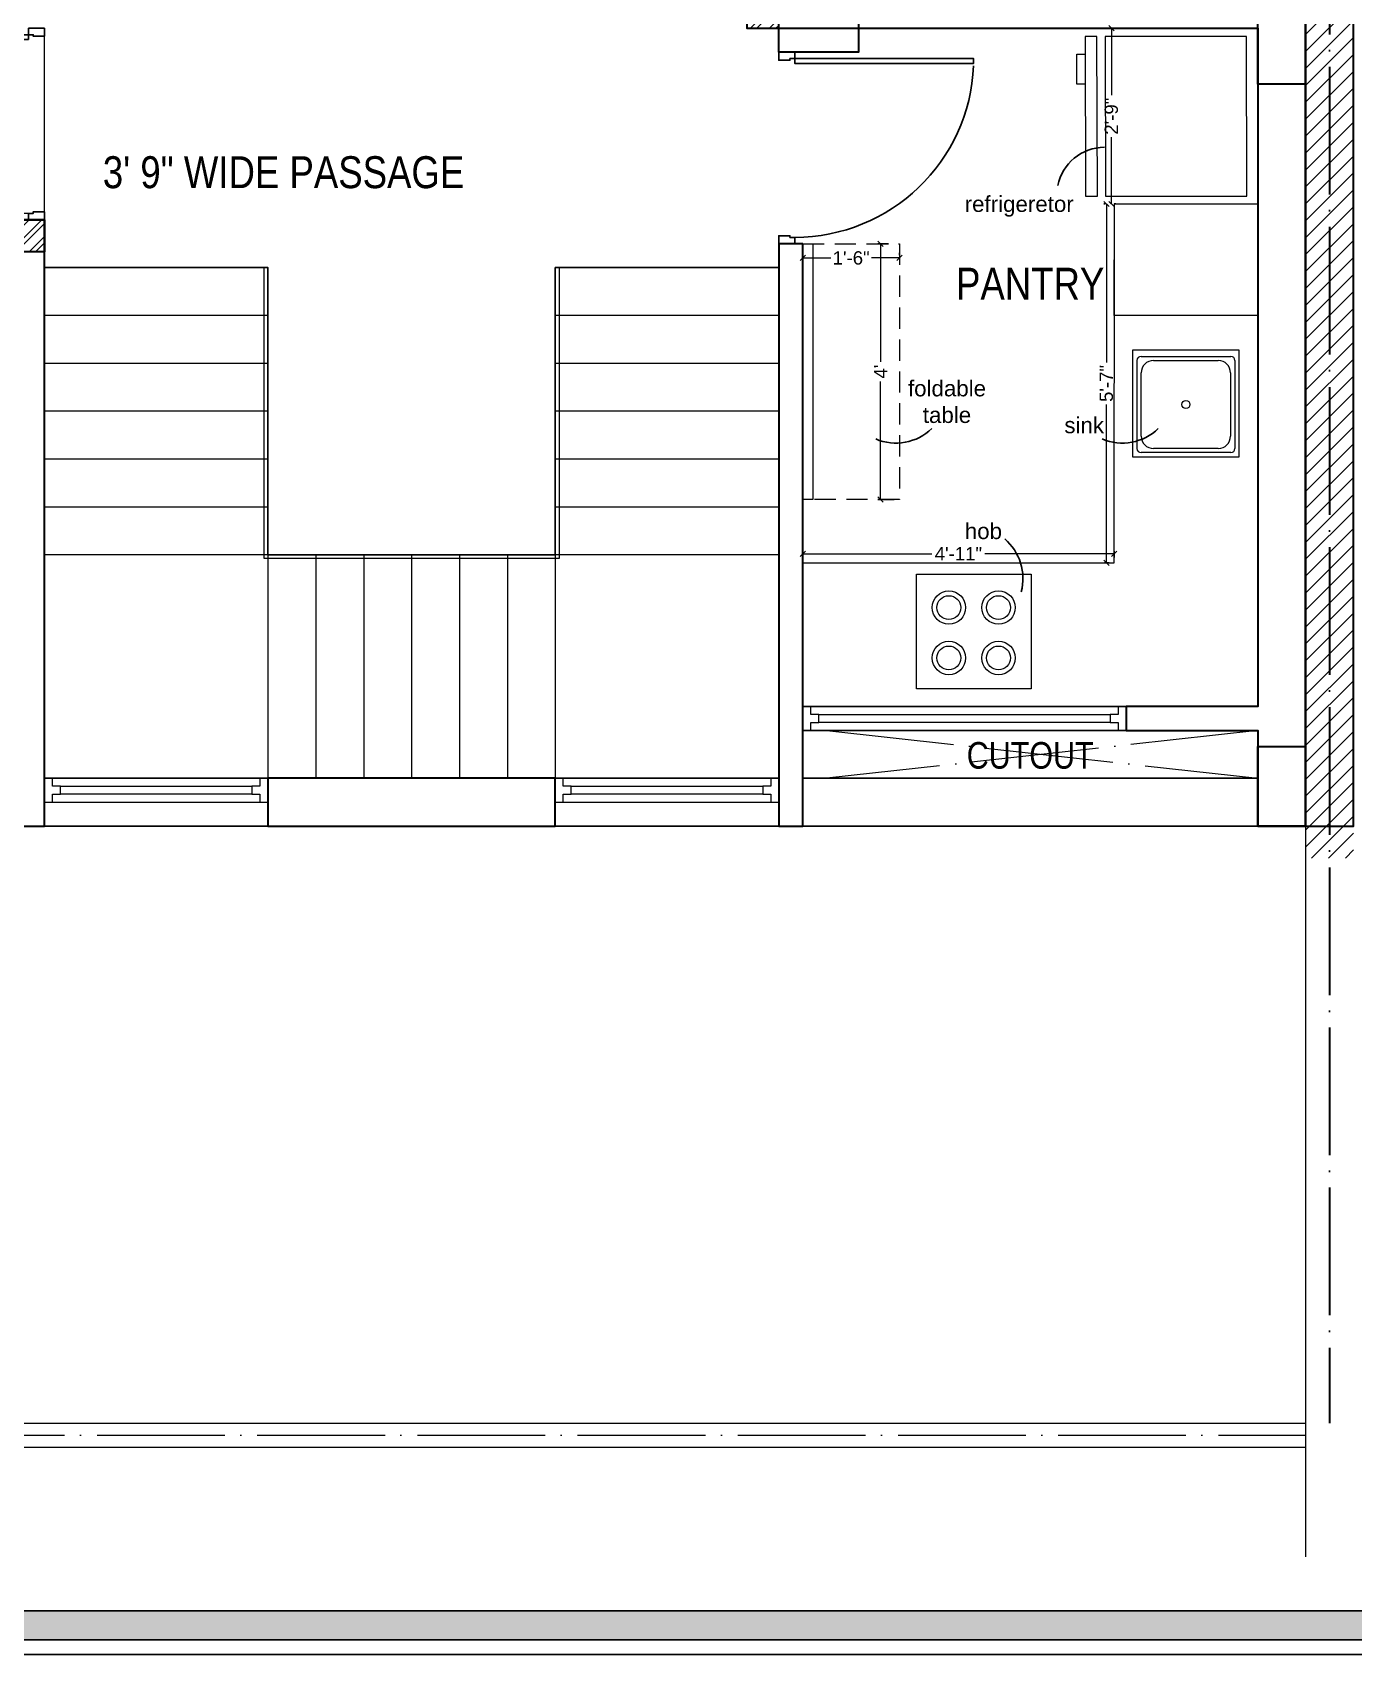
# Model space of a CAD drawing. Header units: millimetres. Extents: x 56222 to 154462, y -172610 to -121287.
# Drawn here: x 153131.2 to 153379.4, y -171129.6 to -170824.7 of the extents above; entities that cross this region are included whole.
import ezdxf

# ---------------------------------------------------------------- set-up
doc = ezdxf.new("R2010")
doc.units = ezdxf.units.MM
doc.header["$MEASUREMENT"] = 0
doc.header["$PDMODE"] = 35
doc.linetypes.add('ACAD_ISO04W100', pattern=[30, 24, -3, 0, -3])
doc.linetypes.add('DASHED', pattern=[0.75, 0.5, -0.25])
doc.layers.get('Defpoints').update_dxf_attribs({"color": 220})
for name, color, linetype in [('AR DOOR', 40, 'Continuous'), ('AR ELE-5', 134, 'Continuous'), ('str coll', 6, 'Continuous')]:
    doc.layers.add(name, color=color, linetype=linetype)
for name, color, linetype, lineweight in [('COLUMN', 1, 'Continuous', 30), ('dim05', 1, 'Continuous', 13), ('FIRST FLOOR', 7, 'Continuous', 9), ('FIRST FLOOR ( TEXT )', 7, 'Continuous', 9), ('FIRST FLOOR_( PLine )_', 251, 'Continuous', 30), ('FIRST FLOOR_( STAIR )', 251, 'Continuous', 9), ('FURNITURE', 34, 'Continuous', 9), ('GROUND FLOOR', 7, 'Continuous', 9), ('GROUND FLOOR  ( HATCH )', 251, 'Continuous', 9), ('GROUND FLOOR  ( PLINE )', 251, 'Continuous', 30), ('GROUND FLOOR ( DW_RAIL )', 7, 'Continuous', 9), ('Labelling', 1, 'Continuous', 25), ('NAME PLATE', 7, 'Continuous', 25), ('wall', 7, 'Continuous', 30), ('X_PLOT', 1, 'Continuous', 9)]:
    doc.layers.add(name, color=color, linetype=linetype, lineweight=lineweight)
doc.layers.add('XX~SLAB ( PLINE )', color=251, linetype='Continuous', plot=False)
doc.styles.add('Arial', font='arial.ttf')
doc.styles.add("Cn_BT_0'-0", font='swissc.ttf')
doc.styles.add('KATHA', font='swissc.ttf')
doc.styles.get("Standard").update_dxf_attribs({"font": 'arial.ttf', "height": 6})
doc.styles.add('style4', font='ARIALN.TTF')
doc.dimstyles.new('ISO-25', dxfattribs={"dimtxt": 2.5, "dimasz": 1, "dimexe": 0.5, "dimexo": 1, "dimtad": 0, "dimdec": 1, "dimlunit": 4, "dimtxsty": 'Standard', "dimblk": 'OBLIQUE', "dimcen": 2.5, "dimclrd": 1, "dimclre": 1, "dimclrt": 5, "dimadec": 0, "dimazin": 0, "dimtfac": 1, "dimtdec": 1, "dimtmove": 0, "dimatfit": 3, "dimfxl": 1, "dimlwd": -1, "dimarcsym": 0})

# ---------------------------------------------------------------- blocks, each defined once
blk = doc.blocks.new('*U140')
for points in [[(0, 0), (0, 1120), (-30, 1120), (-30, 0)], [(40, 0), (0, 0), (0, -30), (-10, -30), (-10, -100), (40, -100)], [(-1160, 0), (-1120, 0), (-1120, -30), (-1110, -30), (-1110, -100), (-1160, -100)]]:
    blk.add_lwpolyline(points, close=True)
at = {"layer": 'AR ELE-5', "linetype": 'ByBlock', "ltscale": 15}
blk.add_arc((2, -1), 1122, 92.373, 179.9653, dxfattribs=at)
blk = doc.blocks.new('sf sfs')
at = {"layer": 'FURNITURE'}
blk.add_line((3348685.97, -514612.12), (3348664.42, -514612.12), dxfattribs=at)
blk.add_lwpolyline([(3348664.42, -514612.12), (3348664.42, -514590.57), (3348685.97, -514590.57), (3348685.97, -514612.12)], dxfattribs=at)
for centre, radius in [((3348670.49, -514596.83), 3.14), ((3348670.49, -514596.83), 2.24), ((3348679.82, -514596.83), 3.14), ((3348679.82, -514596.83), 2.24), ((3348670.49, -514606.3), 3.14), ((3348670.49, -514606.3), 2.24), ((3348679.82, -514606.3), 3.14), ((3348679.82, -514606.3), 2.24)]:
    blk.add_circle(centre, radius, dxfattribs=at)
blk = doc.blocks.new("SINK 20'' X 20''")
at = {"layer": 'FURNITURE'}
for p, q in [((3351629.75, -518282.23), (3351646.6, -518282.23)), ((3351628.98, -518299.55), (3351628.98, -518283)), ((3351629.75, -518297.22), (3351629.75, -518285.33)), ((3351632.08, -518283), (3351644.24, -518283)), ((3351646.57, -518285.33), (3351646.57, -518297.22)), ((3351647.38, -518283), (3351647.38, -518299.55)), ((3351646.6, -518300.32), (3351629.75, -518300.32)), ((3351644.24, -518299.55), (3351632.08, -518299.55))]:
    blk.add_line(p, q, dxfattribs=at)
blk.add_lwpolyline([(3351648.16, -518281.09), (3351628.16, -518281.09), (3351628.16, -518301.09), (3351648.16, -518301.09)], close=True, dxfattribs=at)
blk.add_circle((3351638.16, -518291.28), 0.762, dxfattribs=at)
for centre, radius, start, end in [((3351629.75, -518283), 0.775, 90, 180), ((3351646.6, -518283), 0.775, 0, 90), ((3351632.08, -518285.33), 2.32, 90, 180), ((3351644.24, -518285.33), 2.32, 0, 90), ((3351632.08, -518297.22), 2.32, 180, 270), ((3351644.24, -518297.22), 2.32, 270, 0), ((3351629.75, -518299.55), 0.775, 180, 270), ((3351646.6, -518299.55), 0.775, 270, 0)]:
    blk.add_arc(centre, radius, start, end, dxfattribs=at)
blk = doc.blocks.new('*U143')
for points in [[(-1160, 0), (-1120, 0), (-1120, 30), (-1110, 30), (-1110, 100), (-1160, 100)], [(0, 0), (0, -1120), (-30, -1120), (-30, 0)], [(40, 0), (0, 0), (0, 30), (-10, 30), (-10, 100), (40, 100)]]:
    blk.add_lwpolyline(points, close=True)
at = {"layer": 'AR ELE-5', "linetype": 'ByBlock', "ltscale": 15}
blk.add_arc((2, 1), 1122, 180.0347, 267.627, dxfattribs=at)
blk = doc.blocks.new('_Oblique')
at = {"layer": 'wall', "color": 0, "lineweight": -2}
blk.add_line((-0.5, -0.5), (0.5, 0.5), dxfattribs=at)
blk = doc.blocks.new('*D259')
at = {"layer": 'Defpoints', "color": 0, "transparency": 16777216}
for p in [(153275.91, -170924.39), (153334.41, -170922.66), (153334.41, -170924.39)]:
    blk.add_point(p, dxfattribs=at)
at = {"layer": 'dim05', "color": 1, "linetype": 'Continuous', "lineweight": -2, "transparency": 16777216}
for p, q in [((153275.91, -170923.39), (153275.91, -170922.16)), ((153334.41, -170923.39), (153334.41, -170922.16))]:
    blk.add_line(p, q, dxfattribs=at)
at = {"layer": 'dim05', "color": 1, "linetype": 'Continuous', "transparency": 16777216}
for p, q in [((153275.91, -170922.66), (153300.2, -170922.66)), ((153334.41, -170922.66), (153310.13, -170922.66))]:
    blk.add_line(p, q, dxfattribs=at)
at = {"layer": 'dim05', "color": 1, "transparency": 16777216, "rotation": 180}
blk.add_blockref('_Oblique', (153275.91, -170922.66), dxfattribs=at)
at = {"layer": 'dim05', "color": 1, "transparency": 16777216}
blk.add_blockref('_Oblique', (153334.41, -170922.66), dxfattribs=at)
at = {"layer": 'dim05', "color": 5, "lineweight": 25, "transparency": 16777216, "insert": (153305.16, -170922.66), "char_height": 2.5, "attachment_point": 5, "style": 'Arial'}
blk.add_mtext('4\'-11"', dxfattribs=at)
blk = doc.blocks.new('*D260')
at = {"layer": 'Defpoints', "color": 0, "transparency": 16777216}
for p in [(153332.97, -170856.92), (153333.77, -170856.92), (153331.63, -170924.39)]:
    blk.add_point(p, dxfattribs=at)
at = {"layer": 'dim05', "color": 1, "linetype": 'Continuous', "lineweight": -2, "transparency": 16777216}
for p, q in [((153332.77, -170856.92), (153332.47, -170856.92)), ((153332.63, -170924.39), (153333.47, -170924.39))]:
    blk.add_line(p, q, dxfattribs=at)
at = {"layer": 'dim05', "color": 1, "linetype": 'Continuous', "transparency": 16777216}
for p, q in [((153332.97, -170856.92), (153332.97, -170886.71)), ((153332.97, -170924.39), (153332.97, -170894.6))]:
    blk.add_line(p, q, dxfattribs=at)
at = {"layer": 'dim05', "color": 1, "transparency": 16777216}
for p, rotation in [((153332.97, -170856.92), 90), ((153332.97, -170924.39), 270)]:
    blk.add_blockref('_Oblique', p, dxfattribs=dict(at, rotation=rotation))
at = {"layer": 'dim05', "color": 5, "lineweight": 25, "transparency": 16777216, "insert": (153332.97, -170890.66), "char_height": 2.5, "attachment_point": 5, "rotation": 90, "style": 'Arial'}
blk.add_mtext('5\'-7"', dxfattribs=at)
blk = doc.blocks.new('*D261')
at = {"layer": 'Defpoints', "color": 0, "transparency": 16777216}
for p in [(153333.3, -170823.89), (153333.91, -170823.89), (153333.77, -170856.92)]:
    blk.add_point(p, dxfattribs=at)
at = {"layer": 'dim05', "color": 1, "linetype": 'Continuous', "transparency": 16777216}
for p, q in [((153333.91, -170823.89), (153333.91, -170836.44)), ((153333.91, -170856.92), (153333.91, -170844.37))]:
    blk.add_line(p, q, dxfattribs=at)
at = {"layer": 'dim05', "color": 1, "linetype": 'Continuous', "lineweight": -2, "transparency": 16777216}
for p, q in [((153334.3, -170823.89), (153334.41, -170823.89)), ((153334.77, -170856.92), (153334.41, -170856.92))]:
    blk.add_line(p, q, dxfattribs=at)
at = {"layer": 'dim05', "color": 1, "transparency": 16777216}
for p, rotation in [((153333.91, -170823.89), 90), ((153333.91, -170856.92), 270)]:
    blk.add_blockref('_Oblique', p, dxfattribs=dict(at, rotation=rotation))
at = {"layer": 'dim05', "color": 5, "lineweight": 25, "transparency": 16777216, "insert": (153333.91, -170840.41), "char_height": 2.5, "attachment_point": 5, "rotation": 90, "style": 'Arial'}
blk.add_mtext('2\'-9"', dxfattribs=at)
blk = doc.blocks.new('*D262')
at = {"layer": 'Defpoints', "color": 0, "transparency": 16777216}
for p in [(153275.91, -170867.07), (153294.11, -170867.07), (153294.11, -170867.07)]:
    blk.add_point(p, dxfattribs=at)
at = {"layer": 'dim05', "color": 1, "linetype": 'Continuous', "lineweight": -2, "transparency": 16777216}
for p, q in [((153275.91, -170866.07), (153275.91, -170866.57)), ((153294.11, -170866.07), (153294.11, -170866.57))]:
    blk.add_line(p, q, dxfattribs=at)
at = {"layer": 'dim05', "color": 1, "linetype": 'Continuous', "transparency": 16777216}
for p, q in [((153275.91, -170867.07), (153281.18, -170867.07)), ((153294.11, -170867.07), (153288.84, -170867.07))]:
    blk.add_line(p, q, dxfattribs=at)
at = {"layer": 'dim05', "color": 1, "transparency": 16777216, "rotation": 180}
blk.add_blockref('_Oblique', (153275.91, -170867.07), dxfattribs=at)
at = {"layer": 'dim05', "color": 1, "transparency": 16777216}
blk.add_blockref('_Oblique', (153294.11, -170867.07), dxfattribs=at)
at = {"layer": 'dim05', "color": 5, "lineweight": 25, "transparency": 16777216, "insert": (153285.01, -170867.07), "char_height": 2.5, "attachment_point": 5, "style": 'Arial'}
blk.add_mtext('1\'-6"', dxfattribs=at)
blk = doc.blocks.new('*D263')
at = {"layer": 'Defpoints', "color": 0, "transparency": 16777216}
for p in [(153293.04, -170864.39), (153290.53, -170912.48), (153294.11, -170912.48)]:
    blk.add_point(p, dxfattribs=at)
at = {"layer": 'dim05', "color": 1, "linetype": 'Continuous', "lineweight": -2, "transparency": 16777216}
for p, q in [((153292.04, -170864.39), (153290.03, -170864.39)), ((153293.11, -170912.48), (153290.03, -170912.48))]:
    blk.add_line(p, q, dxfattribs=at)
at = {"layer": 'dim05', "color": 1, "linetype": 'Continuous', "transparency": 16777216}
for p, q in [((153290.53, -170864.39), (153290.53, -170886.61)), ((153290.53, -170912.48), (153290.53, -170890.26))]:
    blk.add_line(p, q, dxfattribs=at)
at = {"layer": 'dim05', "color": 1, "transparency": 16777216}
for p, rotation in [((153290.53, -170864.39), 90), ((153290.53, -170912.48), 270)]:
    blk.add_blockref('_Oblique', p, dxfattribs=dict(at, rotation=rotation))
at = {"layer": 'dim05', "color": 5, "lineweight": 25, "transparency": 16777216, "insert": (153290.53, -170888.43), "char_height": 2.5, "attachment_point": 5, "rotation": 90, "style": 'Arial'}
blk.add_mtext("4'", dxfattribs=at)
blk = doc.blocks.new('LAYOUT FILE')
at = {"layer": 'NAME PLATE', "true_color": 0xd39e00}
h = blk.add_hatch(color=42, dxfattribs=at)
h.paths.add_polyline_path([(3346889.83, -513806.18), (3346889.83, -514260.7), (3347535.56, -514260.7), (3347535.56, -513806.18)])
h.paths.add_polyline_path([(3346894.36, -513810.71), (3347531.03, -513810.71), (3347531.03, -514256.17), (3346894.36, -514256.17)], flags=16)
at = {"layer": 'NAME PLATE', "color": 42, "true_color": 0xd39e00}
for points in [[(3346887.56, -513803.91), (3347537.83, -513803.91), (3347537.83, -514262.96), (3346887.56, -514262.96)], [(3346889.83, -513806.18), (3347535.56, -513806.18), (3347535.56, -514260.7), (3346889.83, -514260.7)], [(3346894.36, -513810.71), (3347531.03, -513810.71), (3347531.03, -514256.17), (3346894.36, -514256.17)]]:
    blk.add_lwpolyline(points, close=True, dxfattribs=at)

msp = doc.modelspace()

# ---------------------------------------------------------------- hatches: boundary and pattern name
at = {"layer": 'GROUND FLOOR  ( HATCH )'}
h = msp.add_hatch(dxfattribs=at)
h.set_pattern_fill('ANSI31', color=6, scale=18, style=0)
h.set_pattern_definition([(45, (36838.7285, -8360.7135), (-1.590990258, 1.590990258), [])])
h.paths.add_polyline_path([(153379.4144, -170636.3879), (153370.4144, -170636.3879), (153370.4144, -170979.8879), (153379.4144, -170979.8879)])
at = {"layer": 'GROUND FLOOR  ( PLINE )', "lineweight": 5}
h = msp.add_hatch(dxfattribs=at)
h.set_pattern_fill('ANSI32', color=3, scale=6.7837785)
h.paths.add_polyline_path([(153112.4144, -170742.8879), (153097.4144, -170742.8879), (153097.4144, -170747.3879), (153112.4144, -170747.3879)])
h.paths.add_polyline_path([(153229.4144, -170765.3879), (153224.9144, -170765.3879), (153224.9144, -170759.3879), (153229.4144, -170759.3879)])
h.paths.add_polyline_path([(153265.4144, -170823.8879), (153271.4144, -170823.8879), (153271.4144, -170819.3879), (153265.4144, -170819.3879)])
h.paths.add_polyline_path([(153128.9144, -170859.8879), (153133.4144, -170859.8879), (153133.4144, -170865.8879), (153128.9144, -170865.8879)])

# ---------------------------------------------------------------- linework, layer by layer
at = {"layer": 'COLUMN'}
for points in [[(153286.4144, -170819.3879), (153286.4144, -170828.3879), (153271.4144, -170828.3879), (153271.4144, -170819.3879)], [(153361.4144, -170819.3879), (153370.4144, -170819.3879), (153370.4144, -170834.3879), (153361.4144, -170834.3879)], [(153361.4144, -170958.8879), (153370.4144, -170958.8879), (153370.4144, -170973.8879), (153361.4144, -170973.8879)]]:
    msp.add_lwpolyline(points, close=True, dxfattribs=at)
at = {"layer": 'FIRST FLOOR'}
for p, q in [((153370.4144, -170663.3879), (153370.4144, -170973.8879)), ((153133.4144, -170973.8879), (153133.4144, -170823.8879)), ((153361.4144, -170823.8879), (153361.4144, -170951.3879)), ((153133.4144, -170859.8879), (153128.9144, -170859.8879)), ((153271.4144, -170864.3879), (153271.4144, -170973.8879)), ((153271.4144, -170864.3879), (153275.9144, -170864.3879)), ((153275.9144, -170864.3879), (153275.9144, -170951.3879)), ((153275.9144, -170951.3879), (153361.4144, -170951.3879)), ((153275.9144, -170955.8879), (153275.9144, -170951.3879)), ((153336.6644, -170951.3879), (153336.6644, -170955.8879)), ((153275.9144, -170955.8879), (153275.9144, -170973.8879)), ((153275.9144, -170955.8879), (153361.4144, -170955.8879)), ((153361.4144, -170955.8879), (153361.4144, -170973.8879)), ((153271.4144, -170964.8879), (153133.4144, -170964.8879)), ((153175.4144, -170964.8879), (153175.4144, -170973.8879)), ((153229.4144, -170964.8879), (153229.4144, -170973.8879)), ((153361.4144, -170964.8879), (153275.9144, -170964.8879)), ((153370.4144, -170973.8879), (152969.9144, -170973.8879))]:
    msp.add_line(p, q, dxfattribs=at)
at = {"layer": 'FIRST FLOOR_( PLine )_'}
for points in [[(153370.4144, -170663.3879), (153325.4144, -170663.3879), (153325.4144, -170667.8879), (153361.4144, -170667.8879), (153361.4144, -170819.3879), (153265.4144, -170819.3879), (153265.4144, -170823.8879), (153361.4144, -170823.8879), (153361.4144, -170951.3879), (153336.6644, -170951.3879), (153336.6644, -170955.8879), (153361.4144, -170955.8879), (153361.4144, -170973.8879), (153370.4144, -170973.8879)], [(153133.4144, -170859.8879), (153128.9144, -170859.8879), (153128.9144, -170909.3879), (153107.9144, -170909.3879), (153107.9144, -170913.8879), (153128.9144, -170913.8879), (153128.9144, -170973.8879), (153133.4144, -170973.8879)], [(153275.9144, -170864.3879), (153271.4144, -170864.3879), (153271.4144, -170973.8879), (153275.9144, -170973.8879), (153275.9144, -170955.8879), (153275.9144, -170955.8879), (153275.9144, -170951.3879), (153275.9144, -170951.3879)], [(153229.4144, -170964.8879), (153175.4144, -170964.8879), (153175.4144, -170969.3879), (153175.4144, -170973.8879), (153229.4144, -170973.8879)]]:
    msp.add_lwpolyline(points, close=True, dxfattribs=at)
at = {"layer": 'FIRST FLOOR_( STAIR )'}
for p, q in [((153175.4144, -170868.8879), (153133.4144, -170868.8879)), ((153175.4144, -170868.8879), (153175.4144, -170964.8879)), ((153271.4144, -170868.8879), (153229.4144, -170868.8879)), ((153229.4144, -170868.8879), (153229.4144, -170964.8879)), ((153175.4144, -170877.8879), (153133.4144, -170877.8879)), ((153271.4144, -170877.8879), (153229.4144, -170877.8879)), ((153175.4144, -170886.8879), (153133.4144, -170886.8879)), ((153271.4144, -170886.8879), (153229.4144, -170886.8879)), ((153175.4144, -170895.8879), (153133.4144, -170895.8879)), ((153271.4144, -170895.8879), (153229.4144, -170895.8879)), ((153175.4144, -170904.8879), (153133.4144, -170904.8879)), ((153271.4144, -170904.8879), (153229.4144, -170904.8879)), ((153175.4144, -170913.8879), (153133.4144, -170913.8879)), ((153271.4144, -170913.8879), (153229.4144, -170913.8879)), ((153271.4144, -170922.8879), (153133.4144, -170922.8879)), ((153184.4144, -170922.8879), (153184.4144, -170964.8879)), ((153193.4144, -170922.8879), (153193.4144, -170964.8879)), ((153202.4144, -170922.8879), (153202.4144, -170964.8879)), ((153211.4144, -170922.8879), (153211.4144, -170964.8879)), ((153220.4144, -170922.8879), (153220.4144, -170964.8879))]:
    msp.add_line(p, q, dxfattribs=at)
msp.add_lwpolyline([(153174.7144, -170868.8879), (153175.4144, -170868.8879), (153175.4144, -170922.8879), (153229.4144, -170922.8879), (153229.4144, -170868.8879), (153230.1144, -170868.8879), (153230.1144, -170923.5879), (153174.7144, -170923.5879), (153174.7144, -170868.8879)], close=True, dxfattribs=at)
at = {"layer": 'FURNITURE'}
for p, q in [((153334.4144, -170924.3879), (153334.5003, -170856.8866)), ((153334.5003, -170856.8866), (153361.5003, -170856.8866)), ((153275.9144, -170924.3879), (153334.4144, -170924.3879))]:
    msp.add_line(p, q, dxfattribs=at)
at = {"layer": 'FURNITURE', "elevation": -0.0006}
for points in [[(153329.0705, -170855.4483), (153331.2836, -170855.4483), (153331.1977, -170825.4495), (153328.9846, -170825.4495)], [(153332.8328, -170855.4483), (153359.3902, -170855.4483), (153359.3043, -170825.4495), (153332.7469, -170825.4495)]]:
    msp.add_lwpolyline(points, close=True, dxfattribs=at)
at = {"layer": 'FURNITURE', "elevation": -0.0006, "flags": 128}
msp.add_lwpolyline([(153328.9846, -170834.398), (153327.4068, -170834.398), (153327.4068, -170828.7708), (153328.9846, -170828.7708)], dxfattribs=at)
at = {"layer": 'FURNITURE'}
for points in [[(153334.5003, -170856.8866), (153361.5003, -170856.8866), (153361.4144, -170877.8691), (153334.4144, -170877.8691)], [(153275.9144, -170864.3879), (153277.7966, -170864.3879), (153277.7966, -170912.4803), (153275.9144, -170912.4803)]]:
    msp.add_lwpolyline(points, close=True, dxfattribs=at)
at = {"layer": 'FURNITURE', "linetype": 'DASHED', "ltscale": 8}
msp.add_lwpolyline([(153275.9144, -170864.3879), (153294.1063, -170864.3879), (153294.1063, -170912.4803), (153275.9144, -170912.4803)], close=True, dxfattribs=at)
at = {"layer": 'GROUND FLOOR'}
for p, q in [((153370.4144, -170590.339), (153370.4144, -171111.2718)), ((153370.4144, -170973.8879), (153370.4144, -171111.2718)), ((152874.6644, -171086.1379), (153370.4144, -171086.1379)), ((152870.1644, -171090.6379), (153370.4144, -171090.6379))]:
    msp.add_line(p, q, dxfattribs=at)
at = {"layer": 'GROUND FLOOR', "color": 1, "linetype": 'ACAD_ISO04W100'}
for p, q in [((153374.9144, -170590.339), (153374.9144, -170973.8879)), ((153280.4144, -170955.8879), (153361.4144, -170964.8879)), ((153361.4144, -170955.8879), (153280.4144, -170964.8879))]:
    msp.add_line(p, q, dxfattribs=at)
msp.add_lwpolyline([(153370.4144, -170625.8879), (152872.4144, -170625.8879), (152872.4144, -171088.3879), (153370.4144, -171088.3879)], dxfattribs=at)
at = {"layer": 'GROUND FLOOR', "color": 6, "lineweight": 30}
msp.add_lwpolyline([(153379.4144, -170630.3879), (153370.4144, -170630.3879), (153370.4144, -170973.8879), (153379.4144, -170973.8879)], close=True, dxfattribs=at)
at = {"layer": 'GROUND FLOOR'}
msp.add_lwpolyline([(153175.4144, -170868.8879), (153175.4144, -170922.8879), (153229.4144, -170922.8879), (153229.4144, -170868.8879)], dxfattribs=at)
at = {"layer": 'GROUND FLOOR  ( PLINE )', "color": 3}
msp.add_lwpolyline([(153128.9144, -170859.8879), (153133.4144, -170859.8879), (153133.4144, -170865.8879), (153128.9144, -170865.8879)], close=True, dxfattribs=at)
at = {"layer": 'GROUND FLOOR ( DW_RAIL )'}
for points in [[(153336.6644, -170951.3879), (153335.1644, -170951.3879), (153335.1644, -170952.8879), (153333.6644, -170952.8879), (153333.6644, -170954.3879), (153278.9144, -170954.3879), (153278.9144, -170952.8879), (153277.4144, -170952.8879), (153277.4144, -170951.3879), (153275.9144, -170951.3879), (153275.9144, -170955.8879), (153277.4144, -170955.8879), (153277.4144, -170954.3879), (153278.9144, -170954.3879), (153278.9144, -170952.8879), (153333.6644, -170952.8879), (153333.6644, -170954.3879), (153335.1644, -170954.3879), (153335.1644, -170955.8879), (153336.6644, -170955.8879), (153336.6644, -170951.3879), (153275.9144, -170951.3879), (153275.9144, -170955.8879), (153336.6644, -170955.8879)], [(153175.4144, -170964.8879), (153173.9144, -170964.8879), (153173.9144, -170966.3879), (153172.4144, -170966.3879), (153172.4144, -170967.8879), (153136.4144, -170967.8879), (153136.4144, -170966.3879), (153134.9144, -170966.3879), (153134.9144, -170964.8879), (153133.4144, -170964.8879), (153133.4144, -170969.3879), (153134.9144, -170969.3879), (153134.9144, -170967.8879), (153136.4144, -170967.8879), (153136.4144, -170966.3879), (153172.4144, -170966.3879), (153172.4144, -170967.8879), (153173.9144, -170967.8879), (153173.9144, -170969.3879), (153175.4144, -170969.3879), (153175.4144, -170964.8879), (153133.4144, -170964.8879), (153133.4144, -170969.3879), (153175.4144, -170969.3879)], [(153271.4144, -170964.8879), (153269.9144, -170964.8879), (153269.9144, -170966.3879), (153268.4144, -170966.3879), (153268.4144, -170967.8879), (153232.4144, -170967.8879), (153232.4144, -170966.3879), (153230.9144, -170966.3879), (153230.9144, -170964.8879), (153229.4144, -170964.8879), (153229.4144, -170969.3879), (153230.9144, -170969.3879), (153230.9144, -170967.8879), (153232.4144, -170967.8879), (153232.4144, -170966.3879), (153268.4144, -170966.3879), (153268.4144, -170967.8879), (153269.9144, -170967.8879), (153269.9144, -170969.3879), (153271.4144, -170969.3879), (153271.4144, -170964.8879), (153229.4144, -170964.8879), (153229.4144, -170969.3879), (153271.4144, -170969.3879)]]:
    msp.add_lwpolyline(points, close=True, dxfattribs=at)
at = {"layer": 'Labelling', "color": 1}
for centre, radius, start, end in [((153332.6256, -170855.2365, -0.0006), 8.978, 90.250834, 168.452303), ((153293.4136, -170892.0656), 9.7961, 247.235557, 313.62321), ((153335.9661, -170892.0656), 9.7961, 247.235557, 313.62321), ((153307.4161, -170927.3584), 9.8742, 345.435602, 49.258957)]:
    msp.add_arc(centre, radius, start, end, dxfattribs=at)
at = {"layer": 'X_PLOT', "linetype": 'ACAD_ISO04W100', "lineweight": 30}
msp.add_line((153374.9144, -170590.339), (153374.9144, -171086.1379), dxfattribs=at)
at = {"layer": 'XX~SLAB ( PLINE )'}
for points in [[(152965.4144, -170663.3879), (153370.4144, -170663.3878), (153370.4144, -170973.8879), (153361.4144, -170973.8879), (153341.6097, -170973.8879), (153301.2726, -170973.8879), (153275.9144, -170973.8879), (153128.9144, -170973.8879), (153128.9144, -170985.8879), (152965.4144, -170985.8879)], [(153133.4144, -170868.8879), (153175.4144, -170868.8879), (153175.4144, -170922.8879), (153229.4144, -170922.8879), (153229.4144, -170868.8879), (153271.4144, -170868.8879), (153271.4144, -170964.8879), (153133.4144, -170964.8879)]]:
    msp.add_lwpolyline(points, close=True, dxfattribs=at)
at = {"layer": 'XX~SLAB ( PLINE )', "color": 5}
msp.add_lwpolyline([(153275.9144, -170964.8879), (153361.4144, -170964.8879), (153361.4144, -170955.8879), (153275.9144, -170955.8879)], close=True, dxfattribs=at)

# ---------------------------------------------------------------- block references
at = {"lineweight": 35}
msp.add_blockref('sf sfs', (-3195367.1191, 343664.0334), dxfattribs=at)
at = {"layer": 'AR DOOR', "linetype": 'ByBlock', "lineweight": -2, "extrusion": (0, 0, -1), "xscale": -0.02999999999996949, "yscale": 0.02999999999996949, "zscale": -0.02999999999996949, "rotation": 270}
for name, p in [('*U140', (-153130.4144, -170825.0879)), ('*U143', (-153274.4144, -170829.5879))]:
    msp.add_blockref(name, p, dxfattribs=at)
at = {"layer": 'NAME PLATE', "lineweight": 0, "xscale": 1.209046105522275, "yscale": 1.209046105522275, "zscale": 1.209046105522275}
msp.add_blockref('LAYOUT FILE', (-3893761.4765, 450638.0138, 0.1256), dxfattribs=at)
at = {"layer": 'str coll', "lineweight": 5}
msp.add_blockref("SINK 20'' X 20''", (-3198290.2531, 347396.6604), dxfattribs=at)

# ---------------------------------------------------------------- texts
at = {"layer": 'FIRST FLOOR ( TEXT )', "char_height": 6, "attachment_point": 5, "style": 'KATHA'}
for s, insert in [('3\' 9" WIDE PASSAGE', (153178.3504, -170850.9868)), ('PANTRY', (153318.6517, -170871.9093))]:
    msp.add_mtext(s, dxfattribs=dict(at, insert=insert))
at = {"layer": 'FIRST FLOOR ( TEXT )', "color": 1, "insert": (153318.6517, -170960.6087), "char_height": 5, "attachment_point": 5, "style": "Cn_BT_0'-0"}
msp.add_mtext('CUTOUT', dxfattribs=at)
at = {"layer": 'Labelling', "color": 1, "char_height": 3, "width": 33.454272, "attachment_point": 5, "style": 'style4'}
for s, insert in [('\\A1;\\pxql;{\\fArial|b0|i0|c0|p34;refrigeretor }', (153323.0691, -170857.3626, 0.0078)), ('\\A1;{\\fArial|b0|i0|c0|p34;foldable \\Ptable}', (153303.019, -170894.1058, -0.0006)), ('\\A1;{\\fArial|b0|i0|c0|p34;sink}', (153328.8016, -170898.5347, -0.0006)), ('\\A1;{\\fArial|b0|i0|c0|p34;hob}', (153309.8587, -170918.4364))]:
    msp.add_mtext(s, dxfattribs=dict(at, insert=insert))

# ---------------------------------------------------------------- dimensions: what is measured, and where the dimension line sits
at = {"layer": 'dim05', "color": 27, "lineweight": 25, "true_color": 0x7d5120}
for base, p1, p2, override, picture, middle in [((153333.9117, -170823.8879), (153333.7656, -170856.923), (153333.3016, -170823.8879), {"dimtxsty": 'Arial'}, '*D261', (153333.9117, -170840.4055)), ((153332.9707, -170856.923), (153331.6328, -170924.3879), (153333.7656, -170856.923), {"dimdec": 0, "dimtxsty": 'Arial'}, '*D260', (153332.9707, -170890.6555)), ((153290.5342, -170912.4803), (153293.0407, -170864.3879), (153294.1063, -170912.4803), {"dimdec": 0, "dimtxsty": 'Arial'}, '*D263', (153290.5342, -170888.4341))]:
    dim = msp.add_linear_dim(base=base, p1=p1, p2=p2, angle=90, dimstyle='ISO-25', override=override, dxfattribs=at)
    dim.commit()
    dim.dimension.update_dxf_attribs({"geometry": picture, "text_midpoint": middle})
for base, p1, p2, picture, middle in [((153294.1063, -170867.0677), (153275.9144, -170867.0677), (153294.1063, -170867.0677), '*D262', (153285.0104, -170867.0677)), ((153334.4144186412, -170922.6610902609), (153275.9144186412, -170924.3878641975), (153334.4144186412, -170924.3878641975), '*D259', (153305.1644186412, -170922.6610902609))]:
    dim = msp.add_linear_dim(base=base, p1=p1, p2=p2, dimstyle='ISO-25', override={"dimdec": 0, "dimtxsty": 'Arial'}, dxfattribs=at)
    dim.commit()
    dim.dimension.update_dxf_attribs({"geometry": picture, "text_midpoint": middle})

doc.saveas('drawing.dxf')
